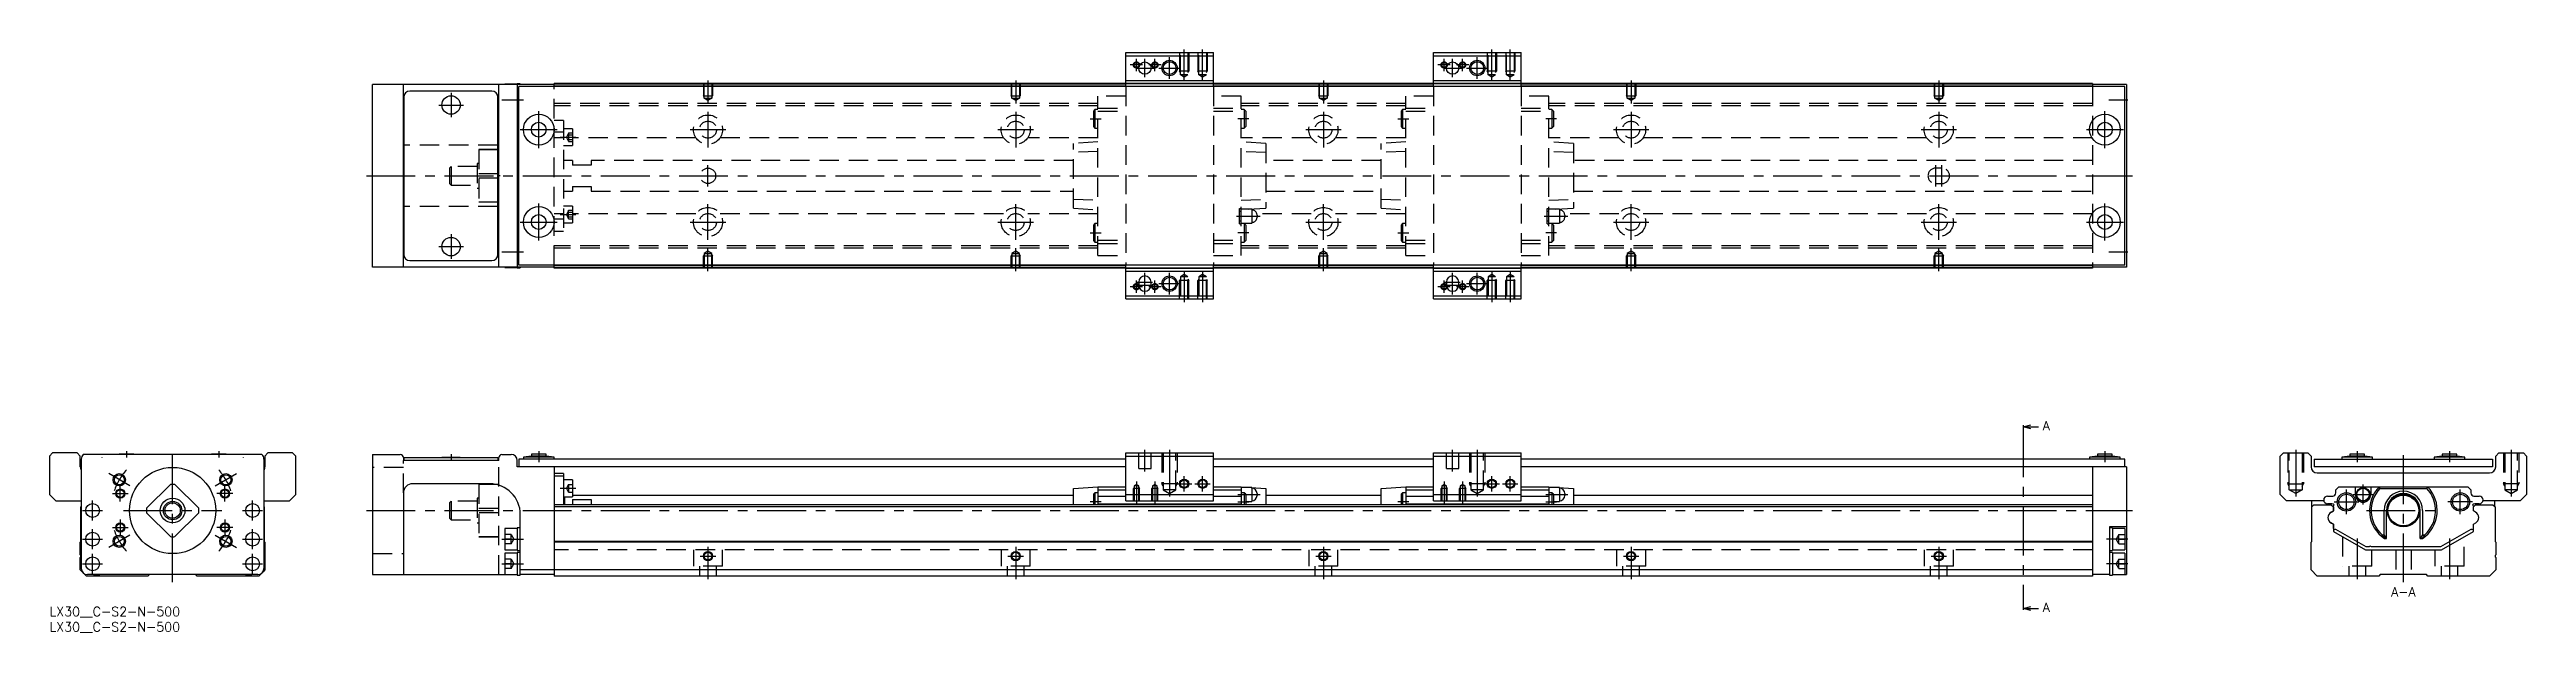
# Model space of a CAD drawing. Extents: x 0 to 805, y -8 to 181.
import ezdxf

# ---------------------------------------------------------------- set-up
doc = ezdxf.new("R2010")
doc.units = 0
doc.header["$LTSCALE"] = 0.5
doc.linetypes.add('CENTER', pattern=[50.8, 31.75, -6.35, 6.35, -6.35])
doc.linetypes.add('DASHED', pattern=[19.05, 12.7, -6.35])
for name, color, linetype in [('MSM_CENTER', 1, 'CENTER'), ('MSM_CONTINUOUS', 7, 'CONTINUOUS'), ('MSM_DASHED', 4, 'DASHED'), ('MSM_NARROW', 5, 'CONTINUOUS'), ('MSM_PART_NUMBER', 7, 'CONTINUOUS')]:
    doc.layers.add(name, color=color, linetype=linetype)
doc.styles.get("Standard").update_dxf_attribs({"font": 'txt.shx', "height": 3, "bigfont": 'bigfont.shx'})

# ---------------------------------------------------------------- blocks, each defined once
blk = doc.blocks.new('*U2')
at = {"layer": 'MSM_PART_NUMBER'}
blk.add_text('LX30__C-S2-N-500', height=3, dxfattribs=at).set_placement((0, -3))
blk = doc.blocks.new('*U3')
at = {"layer": 'MSM_PART_NUMBER'}
blk.add_text('LX30__C-S2-N-500', height=3, dxfattribs=at).set_placement((0, -8))

msp = doc.modelspace()

# ---------------------------------------------------------------- linework, layer by layer
at = {"layer": 'MSM_CENTER'}
for p, q in [((353.25, 174), (353.25, 178)), ((356, 172), (356, 178)), ((359.25, 174), (359.25, 178)), ((364, 171.5), (364, 178.5)), ((368.75, 171.09), (368.75, 181)), ((374.75, 171.09), (374.75, 181)), ((453.25, 174), (453.25, 178)), ((456, 172), (456, 178)), ((459.25, 174), (459.25, 178)), ((464, 171.5), (464, 178.5)), ((468.75, 171.09), (468.75, 181)), ((474.75, 171.09), (474.75, 181)), ((214, 171), (214, 163.49)), ((314, 171), (314, 163.49)), ((355.25, 176), (351.25, 176)), ((353, 175), (359, 175)), ((361.25, 176), (357.25, 176)), ((360.5, 175), (367.5, 175)), ((414, 171), (414, 163.49)), ((455.25, 176), (451.25, 176)), ((453, 175), (459, 175)), ((461.25, 176), (457.25, 176)), ((460.5, 175), (467.5, 175)), ((514, 171), (514, 163.49)), ((614, 171), (614, 163.49)), ((126.5, 163), (134.5, 163)), ((130.5, 167), (130.5, 159)), ((147, 164.7), (154, 164.7)), ((669.25, 164.7), (675.5, 164.7)), ((153, 155), (165, 155)), ((159, 149), (159, 161)), ((208.25, 155), (219.75, 155)), ((214, 160.75), (214, 149.25)), ((308.25, 155), (319.75, 155)), ((314, 160.75), (314, 149.25)), ((338.25, 158.5), (341.75, 158.5)), ((389.75, 158.5), (386.25, 158.5)), ((408.25, 155), (419.75, 155)), ((414, 160.75), (414, 149.25)), ((438.25, 158.5), (441.75, 158.5)), ((489.75, 158.5), (486.25, 158.5)), ((508.25, 155), (519.75, 155)), ((514, 160.75), (514, 149.25)), ((608.25, 155), (619.75, 155)), ((614, 160.75), (614, 149.25)), ((662, 155), (674, 155)), ((668, 149), (668, 161)), ((166, 152.55), (171, 152.55)), ((103, 140), (677, 140)), ((214, 136.5), (214, 143.5)), ((613, 136.5), (613, 143.5)), ((615, 136.5), (615, 143.5)), ((159, 119), (159, 131)), ((214, 119.25), (214, 130.75)), ((314, 119.25), (314, 130.75)), ((414, 119.25), (414, 130.75)), ((514, 119.25), (514, 130.75)), ((614, 119.25), (614, 130.75)), ((668, 119), (668, 131)), ((130.5, 121), (130.5, 113)), ((153, 125), (165, 125)), ((166, 127.44), (171, 127.44)), ((208.25, 125), (219.75, 125)), ((308.25, 125), (319.75, 125)), ((338.25, 121.5), (341.75, 121.5)), ((385.75, 126.9), (393.45, 126.9)), ((389.75, 121.5), (386.25, 121.5)), ((408.25, 125), (419.75, 125)), ((438.25, 121.5), (441.75, 121.5)), ((485.75, 126.9), (493.45, 126.9)), ((489.75, 121.5), (486.25, 121.5)), ((508.25, 125), (519.75, 125)), ((608.25, 125), (619.75, 125)), ((662, 125), (674, 125)), ((126.5, 117), (134.5, 117)), ((147, 115.3), (154, 115.3)), ((214, 109), (214, 116.51)), ((314, 109), (314, 116.51)), ((414, 109), (414, 116.51)), ((514, 109), (514, 116.51)), ((614, 109), (614, 116.51)), ((669.25, 115.3), (675.5, 115.3)), ((353.25, 102), (353.25, 106)), ((353.5, 105.5), (358.5, 105.5)), ((356, 101.5), (356, 108.5)), ((359.25, 102), (359.25, 106)), ((360.5, 105), (367.5, 105)), ((364, 101.5), (364, 108.5)), ((368.75, 108.91), (368.75, 99)), ((374.75, 108.91), (374.75, 99)), ((453.25, 102), (453.25, 106)), ((453.5, 105.5), (458.5, 105.5)), ((456, 101.5), (456, 108.5)), ((459.25, 102), (459.25, 106)), ((460.5, 105), (467.5, 105)), ((464, 101.5), (464, 108.5)), ((468.75, 108.91), (468.75, 99)), ((474.75, 108.91), (474.75, 99)), ((355.25, 104), (351.25, 104)), ((353.5, 104.5), (358.5, 104.5)), ((361.25, 104), (357.25, 104)), ((455.25, 104), (451.25, 104)), ((453.5, 104.5), (458.5, 104.5)), ((461.25, 104), (457.25, 104)), ((641.38, 58), (641.38, 0)), ((17, 48.6), (17, 48.49)), ((25, 50.6), (25, 48.5)), ((40, 8), (40, 51.5)), ((55, 50.6), (55, 48.5)), ((63, 48.49), (63, 48.6)), ((130.5, 49.6), (130.5, 47.49)), ((159, 50.6), (159, 47)), ((356, 44), (356, 51)), ((364, 51), (364, 35.81)), ((456, 44), (456, 51)), ((464, 51), (464, 35.81)), ((668, 50.6), (668, 47)), ((730, 51), (730, 35.81)), ((750, 50.6), (750, 47)), ((765, 8), (765, 51.5)), ((780, 50.6), (780, 47)), ((800, 51), (800, 35.81)), ((26.14, 39.3), (19.22, 43.3)), ((53.86, 39.3), (60.78, 43.3)), ((353.25, 40.76), (353.25, 33.5)), ((359.25, 40.76), (359.25, 33.5)), ((368.75, 37.5), (368.75, 42.5)), ((374.75, 37.5), (374.75, 42.5)), ((453.25, 40.76), (453.25, 33.5)), ((459.25, 40.76), (459.25, 33.5)), ((468.75, 37.5), (468.75, 42.5)), ((474.75, 37.5), (474.75, 42.5)), ((14, 28.05), (14, 34.55)), ((20.42, 36.8), (25.57, 36.8)), ((23, 34.22), (23, 39.38)), ((59.57, 36.8), (54.42, 36.8)), ((57, 34.22), (57, 39.38)), ((66, 28.05), (66, 34.55)), ((166, 38.55), (171, 38.55)), ((341.75, 34.1), (338.25, 34.1)), ((366.25, 40), (371.25, 40)), ((372.25, 40), (377.25, 40)), ((386.25, 36.5), (393.45, 36.5)), ((386.25, 34.1), (389.75, 34.1)), ((441.75, 34.1), (438.25, 34.1)), ((466.25, 40), (471.25, 40)), ((472.25, 40), (477.25, 40)), ((486.25, 36.5), (493.45, 36.5)), ((486.25, 34.1), (489.75, 34.1)), ((742.5, 34.1), (750.5, 34.1)), ((746.5, 30.1), (746.5, 38.1)), ((748.65, 36.5), (755.15, 36.5)), ((751.9, 33.25), (751.9, 39.75)), ((787.5, 34.1), (779.5, 34.1)), ((783.5, 30.1), (783.5, 38.1)), ((10.75, 31.3), (17.25, 31.3)), ((14, 18.75), (14, 25.25)), ((20.42, 25.8), (25.57, 25.8)), ((23, 28.38), (23, 23.23)), ((24, 31.3), (56, 31.3)), ((59.57, 25.8), (54.42, 25.8)), ((57, 28.38), (57, 23.23)), ((62.75, 31.3), (69.25, 31.3)), ((66, 18.75), (66, 25.25)), ((103, 31.3), (677, 31.3)), ((753, 31.3), (777, 31.3)), ((10.75, 22), (17.25, 22)), ((14, 10.75), (14, 17.25)), ((26.14, 23.3), (19.22, 19.3)), ((53.86, 23.3), (60.78, 19.3)), ((62.75, 22), (69.25, 22)), ((66, 10.75), (66, 17.25)), ((147, 22), (154, 22)), ((211.5, 16.5), (216.5, 16.5)), ((214, 19.5), (214, 9)), ((311.5, 16.5), (316.5, 16.5)), ((314, 19.5), (314, 9)), ((411.5, 16.5), (416.5, 16.5)), ((414, 19.5), (414, 9)), ((511.5, 16.5), (516.5, 16.5)), ((514, 19.5), (514, 9)), ((611.5, 16.5), (616.5, 16.5)), ((614, 19.5), (614, 9)), ((675.5, 22), (668.5, 22)), ((750, 22.18), (750, 9)), ((780, 22.18), (780, 9)), ((10.75, 14), (17.25, 14)), ((62.75, 14), (69.25, 14)), ((147, 14), (154, 14)), ((675.5, 14), (668.5, 14))]:
    msp.add_line(p, q, dxfattribs=at)
for start, end in [(138.53845, 161.46155), (18.53845, 41.46155), (198.53845, 221.46155), (318.53845, 341.46155)]:
    msp.add_arc((40, 31.3), 20, start, end, dxfattribs=at)
at = {"layer": 'MSM_CONTINUOUS'}
for p, q in [((349.75, 169), (349.75, 180)), ((349.75, 180), (378.25, 180)), ((349.75, 179), (378.25, 179)), ((378.25, 169), (378.25, 180)), ((449.75, 169), (449.75, 180)), ((449.75, 180), (478.25, 180)), ((449.75, 179), (478.25, 179)), ((478.25, 169), (478.25, 180)), ((105, 110.3), (105, 169.7)), ((164, 169.7), (105, 169.7)), ((115, 110.3), (115, 169.7)), ((146, 110.3), (146, 169.7)), ((148, 169.75), (148, 169.7)), ((152, 169.75), (148, 169.75)), ((153, 169.9), (152, 169.9)), ((152, 169.9), (152, 110.1)), ((153, 169.9), (153, 169.7)), ((164, 169), (164, 170)), ((664, 170), (164, 170)), ((349.75, 169.8), (164, 169.8)), ((349.75, 169.1), (164, 169.1)), ((349.75, 171), (378.25, 171)), ((349.75, 170), (378.25, 170)), ((449.75, 169.8), (378.25, 169.8)), ((449.75, 169.1), (378.25, 169.1)), ((449.75, 171), (478.25, 171)), ((449.75, 170), (478.25, 170)), ((664, 169.8), (478.25, 169.8)), ((664, 169.1), (478.25, 169.1)), ((664, 170), (664, 169)), ((675, 169.7), (664, 169.7)), ((675, 169.7), (675, 110.3)), ((115.1, 165.5), (115.1, 114.5)), ((143.7, 167.5), (117.1, 167.5)), ((145.7, 114.5), (145.7, 165.5)), ((152.5, 111), (152.5, 169)), ((674.5, 169), (152.5, 169)), ((674.5, 111), (674.5, 169)), ((115, 158.2), (115.1, 158.2)), ((145.7, 158.2), (146, 158.2)), ((115.1, 150), (115, 150)), ((146, 150), (145.7, 150)), ((146, 148.5), (145.7, 148.5)), ((146, 148.47), (145.7, 148.47)), ((145.7, 140.72), (146, 140.72)), ((145.7, 140.72), (146, 140.72)), ((146, 139.28), (145.7, 139.28)), ((146, 139.28), (145.7, 139.28)), ((115.1, 130), (115, 130)), ((146, 131.53), (145.7, 131.53)), ((146, 131.5), (145.7, 131.5)), ((146, 130), (145.7, 130)), ((115.1, 121.8), (115, 121.8)), ((146, 121.8), (145.7, 121.8)), ((164, 110.3), (105, 110.3)), ((117.1, 112.5), (143.7, 112.5)), ((148, 110.3), (148, 110.25)), ((148, 110.25), (152, 110.25)), ((152, 110.1), (153, 110.1)), ((674.5, 111), (152.5, 111)), ((153, 110.3), (153, 110.1)), ((164, 110), (164, 111)), ((349.75, 110.9), (164, 110.9)), ((349.75, 110.2), (164, 110.2)), ((664, 110), (164, 110)), ((349.75, 100), (349.75, 111)), ((349.75, 110), (378.25, 110)), ((349.75, 109), (378.25, 109)), ((354, 105.5), (354, 104.5)), ((358, 104.5), (358, 105.5)), ((378.25, 100), (378.25, 111)), ((449.75, 110.9), (378.25, 110.9)), ((449.75, 110.2), (378.25, 110.2)), ((449.75, 100), (449.75, 111)), ((449.75, 110), (478.25, 110)), ((449.75, 109), (478.25, 109)), ((454, 105.5), (454, 104.5)), ((458, 104.5), (458, 105.5)), ((478.25, 100), (478.25, 111)), ((664, 110.9), (478.25, 110.9)), ((664, 110.2), (478.25, 110.2)), ((664, 111), (664, 110)), ((675, 110.3), (664, 110.3)), ((349.75, 101), (378.25, 101)), ((349.75, 100), (378.25, 100)), ((449.75, 101), (478.25, 101)), ((449.75, 100), (478.25, 100)), ((641.38, 58.5), (643.88, 59.17)), ((641.38, 59), (641.38, 58)), ((643.88, 57.83), (641.38, 58.5)), ((641.38, 58.5), (646.38, 58.5)), ((1, 50), (0, 49)), ((0, 49), (0, 36.5)), ((9, 50), (1, 50)), ((10, 49), (9, 50)), ((10, 45.5), (10, 49)), ((69.02, 49.5), (10.98, 49.5)), ((22.6, 49.6), (22.6, 49.5)), ((27.4, 49.6), (22.6, 49.6)), ((27.4, 49.5), (27.4, 49.6)), ((52.6, 49.6), (52.6, 49.5)), ((57.4, 49.6), (52.6, 49.6)), ((57.4, 49.5), (57.4, 49.6)), ((71, 50), (70, 49)), ((70, 49), (70, 45.5)), ((79, 50), (71, 50)), ((80, 49), (79, 50)), ((80, 36.5), (80, 49)), ((105, 49.5), (105, 10.5)), ((105, 49.5), (114, 49.5)), ((115, 48.5), (115, 47.5)), ((115.1, 48.5), (115.1, 47.5)), ((115.1, 48.5), (145.7, 48.5)), ((127.5, 48.6), (133.5, 48.6)), ((127.5, 48.6), (127.5, 48.5)), ((133.5, 48.5), (133.5, 48.6)), ((145.7, 48.5), (145.7, 47.5)), ((146, 47.5), (146, 48.5)), ((147, 49.5), (150, 49.5)), ((156.6, 49), (154, 48.6)), ((154, 48.6), (154, 48)), ((164, 48.6), (154, 48.6)), ((156.6, 49.6), (156.6, 49)), ((161.4, 49.6), (156.6, 49.6)), ((161.4, 49), (156.6, 49)), ((161.4, 49), (161.4, 49.6)), ((164, 48.6), (161.4, 49)), ((164, 48), (164, 48.6)), ((349.75, 50), (378.25, 50)), ((349.75, 34.5), (349.75, 50)), ((349.75, 49), (378.25, 49)), ((378.25, 34.5), (378.25, 50)), ((449.75, 50), (478.25, 50)), ((449.75, 34.5), (449.75, 50)), ((449.75, 49), (478.25, 49)), ((478.25, 34.5), (478.25, 50)), ((665.6, 49), (663, 48.6)), ((663, 48.6), (663, 48)), ((673, 48.6), (663, 48.6)), ((665.6, 49.6), (665.6, 49)), ((670.4, 49.6), (665.6, 49.6)), ((670.4, 49), (665.6, 49)), ((670.4, 49), (670.4, 49.6)), ((673, 48.6), (670.4, 49)), ((673, 48), (673, 48.6)), ((725, 49), (726, 50)), ((725, 36.5), (725, 49)), ((726, 50), (734, 50)), ((734, 50), (735, 49)), ((735, 49), (735, 45.5)), ((747.6, 49), (745, 48.6)), ((755, 48.6), (745, 48.6)), ((745, 48.6), (745, 48)), ((752.4, 49.6), (747.6, 49.6)), ((747.6, 49.6), (747.6, 49)), ((752.4, 49), (747.6, 49)), ((752.4, 49), (752.4, 49.6)), ((755, 48.6), (752.4, 49)), ((755, 48), (755, 48.6)), ((777.6, 49), (775, 48.6)), ((785, 48.6), (775, 48.6)), ((775, 48.6), (775, 48)), ((782.4, 49.6), (777.6, 49.6)), ((777.6, 49.6), (777.6, 49)), ((782.4, 49), (777.6, 49)), ((782.4, 49), (782.4, 49.6)), ((785, 48.6), (782.4, 49)), ((785, 48), (785, 48.6)), ((795, 49), (796, 50)), ((795, 45.5), (795, 49)), ((796, 50), (804, 50)), ((804, 50), (805, 49)), ((805, 49), (805, 36.5)), ((10.3, 48), (10.3, 12.5)), ((69.7, 48), (69.7, 12.5)), ((146, 47.5), (115, 47.5)), ((152, 45.5), (152, 47.5)), ((349.75, 45.5), (152, 45.5)), ((152.5, 48), (152.5, 45.5)), ((349.75, 48), (152.5, 48)), ((164, 45.5), (164, 10)), ((167, 43.3), (164, 43.3)), ((167, 42.45), (164, 42.45)), ((167, 43.3), (167, 33.2)), ((170, 41.3), (167, 41.3)), ((170, 41.3), (170, 35.8)), ((449.75, 48), (378.25, 48)), ((449.75, 45.5), (378.25, 45.5)), ((674.5, 48), (478.25, 48)), ((675, 45.5), (478.25, 45.5)), ((664, 45.5), (664, 10)), ((674.5, 45.5), (674.5, 48)), ((675, 45.5), (675, 10.5)), ((736, 48), (794, 48)), ((736, 48), (736, 45.5)), ((794, 45.5), (736, 45.5)), ((737, 43.5), (793, 43.5)), ((794, 48), (794, 45.5)), ((0, 36.5), (2, 34.5)), ((2, 34.5), (10.3, 34.5)), ((10.2, 32.5), (10.3, 32.6)), ((10.2, 21.2), (10.2, 32.5)), ((39.28, 39.77), (31.53, 32.02)), ((48.47, 32.02), (40.72, 39.77)), ((69.7, 34.5), (78, 34.5)), ((69.7, 32.6), (69.8, 32.5)), ((69.8, 32.5), (69.8, 21.2)), ((78, 34.5), (80, 36.5)), ((115, 37), (115, 10.5)), ((143, 40), (118, 40)), ((664, 33.2), (164, 33.2)), ((664, 32.5), (164, 32.5)), ((167, 35.8), (170, 35.8)), ((167.5, 33.2), (167.5, 35.8)), ((170, 36.3), (332.75, 36.3)), ((170, 34.87), (176, 34.87)), ((170, 34.87), (170, 33.2)), ((176, 34.87), (176, 33.2)), ((332.75, 38.5), (340.75, 39)), ((332.75, 33.2), (332.75, 38.5)), ((339.75, 37.1), (339.25, 36.6)), ((339.25, 36.6), (339.25, 33.2)), ((340.75, 37.1), (339.75, 37.1)), ((339.75, 37.1), (339.75, 33.2)), ((340.75, 39), (349.75, 39)), ((340.75, 39), (340.75, 33.2)), ((340.75, 38), (349.75, 38)), ((340.75, 36), (349.75, 36)), ((340.75, 33.5), (387.25, 33.5)), ((349.75, 36.5), (378.25, 36.5)), ((349.75, 34.5), (378.25, 34.5)), ((378.25, 39), (387.25, 39)), ((378.25, 38), (387.25, 38)), ((378.25, 36), (387.25, 36)), ((387.25, 39), (395.25, 38.5)), ((387.25, 39), (387.25, 33.2)), ((390.7, 38.75), (387.25, 38.75)), ((388.25, 37.1), (387.25, 37.1)), ((388.75, 36.6), (388.25, 37.1)), ((388.25, 37.1), (388.25, 33.2)), ((388.75, 36.6), (388.75, 33.2)), ((388.75, 34.25), (390.7, 34.25)), ((390.7, 38.75), (390.7, 34.25)), ((392.45, 36.8), (392.45, 36.2)), ((395.25, 38.5), (395.25, 33.2)), ((395.25, 36.3), (432.75, 36.3)), ((432.75, 38.5), (440.75, 39)), ((432.75, 33.2), (432.75, 38.5)), ((439.75, 37.1), (439.25, 36.6)), ((439.25, 36.6), (439.25, 33.2)), ((440.75, 37.1), (439.75, 37.1)), ((439.75, 37.1), (439.75, 33.2)), ((440.75, 39), (449.75, 39)), ((440.75, 39), (440.75, 33.2)), ((440.75, 38), (449.75, 38)), ((440.75, 36), (449.75, 36)), ((440.75, 33.5), (487.25, 33.5)), ((449.75, 36.5), (478.25, 36.5)), ((449.75, 34.5), (478.25, 34.5)), ((478.25, 39), (487.25, 39)), ((478.25, 38), (487.25, 38)), ((478.25, 36), (487.25, 36)), ((487.25, 39), (495.25, 38.5)), ((487.25, 39), (487.25, 33.2)), ((490.7, 38.75), (487.25, 38.75)), ((488.25, 37.1), (487.25, 37.1)), ((488.75, 36.6), (488.25, 37.1)), ((488.25, 37.1), (488.25, 33.2)), ((488.75, 36.6), (488.75, 33.2)), ((488.75, 34.25), (490.7, 34.25)), ((490.7, 38.75), (490.7, 34.25)), ((492.45, 36.8), (492.45, 36.2)), ((495.25, 38.5), (495.25, 33.2)), ((495.25, 36.3), (664, 36.3)), ((727, 34.5), (725, 36.5)), ((739.13, 34.5), (727, 34.5)), ((735.2, 32.5), (735.9, 33.2)), ((735.2, 21.2), (735.2, 32.5)), ((735.3, 32.6), (735.3, 34.5)), ((735.9, 33.2), (741.55, 33.2)), ((740.35, 36), (742.05, 36)), ((741.75, 33.5), (740.35, 33.5)), ((741.55, 33.2), (742.25, 32.5)), ((742.2, 32.55), (742.2, 32.7)), ((742.25, 32.5), (742.2, 32.55)), ((742.25, 31.15), (742.25, 32.5)), ((742.25, 32.5), (742.25, 31.15)), ((743.05, 38), (744.05, 39)), ((743.05, 37), (743.05, 38)), ((744.05, 39), (785.95, 39)), ((749.4, 36.5), (749.4, 39)), ((754.4, 39), (754.4, 36.5)), ((757.14, 39), (757.4, 38.5)), ((757.4, 38.5), (772.6, 38.5)), ((772.6, 38.5), (772.86, 39)), ((785.95, 39), (786.95, 38)), ((786.95, 38), (786.95, 37)), ((787.75, 32.5), (788.45, 33.2)), ((787.75, 31.15), (787.75, 32.5)), ((787.8, 32.7), (787.8, 32.55)), ((787.95, 36), (789.65, 36)), ((789.65, 33.5), (788.25, 33.5)), ((788.45, 33.2), (794.1, 33.2)), ((803, 34.5), (790.87, 34.5)), ((794.1, 33.2), (794.8, 32.5)), ((794.7, 32.6), (794.7, 34.5)), ((794.8, 32.5), (794.8, 21.2)), ((805, 36.5), (803, 34.5)), ((31.53, 30.58), (39.28, 22.83)), ((40.72, 22.83), (48.47, 30.58)), ((152, 25.5), (148, 25.5)), ((148, 25.5), (148, 18.5)), ((153, 25.65), (152, 25.65)), ((152, 25.65), (152, 18.35)), ((153, 10.35), (153, 30)), ((675, 26), (669.5, 26)), ((669.5, 26), (669.5, 10.35)), ((670.5, 25.65), (669.5, 25.65)), ((670.5, 25.65), (670.5, 18.35)), ((674.5, 25.5), (670.5, 25.5)), ((674.5, 25.5), (674.5, 18.5)), ((742.25, 31.15), (741.5, 30.72)), ((742.25, 26.85), (741.5, 27.28)), ((741.6, 30.78), (742.25, 31.15)), ((741.6, 27.22), (742.25, 26.85)), ((742.25, 25.45), (742.25, 26.85)), ((742.25, 26.85), (742.25, 24.5)), ((742.25, 24.5), (752.64, 18.5)), ((743.1, 25.16), (742.7, 25.16)), ((752.91, 19.5), (743.1, 25.16)), ((758.74, 23.45), (758.74, 31.3)), ((759.5, 22.2), (759.5, 31.3)), ((770.5, 22.2), (770.5, 31.3)), ((771.26, 31.3), (771.26, 23.45)), ((786.9, 25.16), (777.09, 19.5)), ((777.36, 18.5), (787.75, 24.5)), ((787.3, 25.16), (786.9, 25.16)), ((788.4, 30.78), (787.75, 31.15)), ((787.75, 26.85), (788.5, 27.28)), ((787.75, 24.5), (787.75, 26.85)), ((788.4, 30.78), (788.49, 30.73)), ((10, 21), (10.2, 21.2)), ((10, 16.9), (10, 21)), ((69.8, 21.2), (70, 21)), ((70, 21), (70, 12)), ((148, 18.5), (152, 18.5)), ((152, 17.5), (148, 17.5)), ((148, 17.5), (148, 10.5)), ((152, 18.35), (153, 18.35)), ((153, 17.65), (152, 17.65)), ((152, 17.65), (152, 10.35)), ((664, 21.2), (164, 21.2)), ((664, 21), (164, 21)), ((669.5, 18.35), (670.5, 18.35)), ((670.5, 17.65), (669.5, 17.65)), ((670.5, 18.5), (674.5, 18.5)), ((670.5, 17.65), (670.5, 10.35)), ((674.5, 17.5), (670.5, 17.5)), ((674.5, 17.5), (674.5, 10.5)), ((735, 21), (735.2, 21.2)), ((735, 12), (735, 21)), ((752.64, 18.5), (777.36, 18.5)), ((753.85, 19.5), (752.91, 19.5)), ((777.09, 19.5), (754.65, 19.5)), ((758.07, 23.45), (758.74, 23.45)), ((759.5, 22.2), (758.74, 23.45)), ((758.82, 22.2), (759.5, 22.2)), ((771.26, 23.45), (770.5, 22.2)), ((770.5, 22.2), (771.18, 22.2)), ((771.26, 23.45), (771.93, 23.45)), ((794.8, 21.2), (795, 21)), ((795, 21), (795, 16.9)), ((795, 16.1), (795, 12)), ((10, 12), (10, 16.1)), ((10.7, 11.3), (10, 12)), ((12, 10), (11.1, 10.9)), ((32, 10), (12, 10)), ((67.7, 10.5), (12.3, 10.5)), ((32.5, 10.5), (32, 10)), ((48, 10), (47.5, 10.5)), ((68, 10), (48, 10)), ((68.9, 10.9), (68, 10)), ((70, 12), (69.3, 11.3)), ((105, 10.5), (152, 10.5)), ((152, 10.35), (153, 10.35)), ((664, 12), (153, 12)), ((164, 10.5), (153, 10.5)), ((664, 10), (164, 10)), ((669.5, 10.5), (664, 10.5)), ((669.5, 10.35), (670.5, 10.35)), ((670.5, 10.5), (675, 10.5)), ((737, 10), (735, 12)), ((757, 10), (737, 10)), ((757.5, 10.5), (757, 10)), ((772.5, 10.5), (757.5, 10.5)), ((773, 10), (772.5, 10.5)), ((793, 10), (773, 10)), ((795, 12), (793, 10)), ((641.38, -0.5), (643.88, 0.17)), ((641.38, 0), (641.38, -1)), ((643.88, -1.17), (641.38, -0.5)), ((641.38, -0.5), (646.38, -0.5))]:
    msp.add_line(p, q, dxfattribs=at)
for centre, radius in [((356, 175), 2), ((364, 175), 2.07), ((456, 175), 2), ((464, 175), 2.07), ((130.5, 163), 3), ((159, 155), 5), ((159, 155), 2.4), ((668, 155), 5), ((668, 155), 2.4), ((159, 125), 5), ((668, 125), 5), ((159, 125), 2.4), ((668, 125), 2.4), ((130.5, 117), 3), ((364, 105), 2.07), ((464, 105), 2.07), ((22.68, 41.3), 1.62), ((40, 31.3), 14), ((57.32, 41.3), 1.62), ((368.75, 40), 1.23), ((374.75, 40), 1.23), ((468.75, 40), 1.23), ((474.75, 40), 1.23), ((14, 31.3), 2.25), ((23, 36.8), 1.23), ((40, 31.3), 4), ((40, 31.3), 3), ((40, 31.3), 2.5), ((57, 36.8), 1.23), ((66, 31.3), 2.25), ((746.5, 34.1), 3), ((746.5, 34.1), 2.5), ((751.9, 36.5), 2.25), ((751.9, 36.5), 2.05), ((765, 31.3), 5.3), ((765, 31.3), 5), ((783.5, 34.1), 3), ((783.5, 34.1), 2.5), ((14, 22), 2.25), ((23, 25.8), 1.23), ((57, 25.8), 1.23), ((66, 22), 2.25), ((14, 14), 2.25), ((22.68, 21.3), 1.62), ((57.32, 21.3), 1.62), ((66, 14), 2.25), ((214, 16.5), 1.23), ((314, 16.5), 1.23), ((414, 16.5), 1.23), ((514, 16.5), 1.23), ((614, 16.5), 1.23)]:
    msp.add_circle(centre, radius, dxfattribs=at)
for centre, radius, start, end in [((117.1, 165.5), 2, 90, 180), ((143.7, 165.5), 2, 0, 90), ((117.1, 114.5), 2, 180, 270), ((143.7, 114.5), 2, 270, 0), ((356, 105.5), 2, 0, 180), ((456, 105.5), 2, 0, 180), ((356, 104.5), 2, 180, 0), ((456, 104.5), 2, 180, 0), ((12.3, 48), 2, 131.40962, 180), ((67.7, 48), 2, 0, 48.59038), ((114, 48.5), 1, 0, 90), ((147, 48.5), 1, 90, 180), ((150, 47.5), 2, 0, 90), ((12, 45.5), 2, 180, 211.78833), ((68, 45.5), 2, 328.21167, 0), ((737, 45.5), 2, 180, 270), ((793, 45.5), 2, 270, 0), ((40, 31.3), 8.5, 85.11917, 94.88083), ((118, 37), 3, 90, 180), ((143, 30), 10, 0, 90), ((390.7, 36.8), 1.75, 0, 90), ((390.7, 36.2), 1.75, 270, 0), ((490.7, 36.8), 1.75, 0, 90), ((490.7, 36.2), 1.75, 270, 0), ((740.35, 34.75), 1.25, 90, 270), ((741.75, 32.5), 1, 41.23398, 90), ((742.05, 37), 1, 270, 0), ((742.7, 32.7), 0.5, 113.32535, 180), ((751.9, 36.5), 2.5, 180, 0), ((765, 31.3), 11, 135.573, 235.81959), ((765, 31.3), 10.47, 136.57129, 228.55525), ((765, 31.3), 6.26, 0, 180), ((765, 31.3), 5.5, 0, 180), ((765, 31.3), 11, 304.18041, 44.427), ((765, 31.3), 10.47, 311.44475, 43.42871), ((787.95, 37), 1, 180, 270), ((788.25, 32.5), 1, 90, 138.76602), ((787.3, 32.7), 0.5, 0, 66.67465), ((789.65, 34.75), 1.25, 270, 90), ((40, 31.3), 8.5, 175.11917, 184.88083), ((40, 31.3), 8.5, 355.11917, 4.88083), ((742.65, 28.85), 2.2, 121.45533, 176.01903), ((742.65, 29.15), 2.2, 183.98097, 238.54467), ((742.65, 29.15), 2.2, 183.98097, 241.45517), ((742.65, 28.85), 2.2, 121.38869, 134.53306), ((742.7, 25.66), 0.5, 205.84193, 270), ((787.3, 25.66), 0.5, 270, 334.15807), ((787.35, 28.85), 2.2, 3.98097, 61.45517), ((787.35, 29.15), 2.2, 301.45533, 356.01903), ((9.7, 16.5), 0.5, 306.8699, 53.1301), ((40, 31.3), 8.5, 265.11917, 274.88083), ((754.25, 19.2), 0.5, 36.8699, 143.1301), ((766, 27.35), 8.83, 206.14749, 215.62533), ((764, 27.35), 8.84, 324.37545, 333.85173), ((795.3, 16.5), 0.5, 126.8699, 233.1301), ((12.3, 12.5), 2, 180, 270), ((15.3, 14), 3.65, 253.51703, 286.48297), ((64.7, 14), 3.65, 253.51703, 286.48297), ((67.7, 12.5), 2, 270, 0)]:
    msp.add_arc(centre, radius, start, end, dxfattribs=at)
at = {"layer": 'MSM_DASHED'}
for p, q in [((367.25, 180), (367.25, 174)), ((367.52, 172.8), (367.52, 180)), ((369.98, 180), (369.98, 172.8)), ((370.25, 180), (370.25, 174)), ((373.25, 180), (373.25, 174)), ((373.52, 172.8), (373.52, 180)), ((375.98, 180), (375.98, 172.8)), ((376.25, 180), (376.25, 174)), ((467.25, 180), (467.25, 174)), ((467.52, 172.8), (467.52, 180)), ((469.98, 180), (469.98, 172.8)), ((470.25, 180), (470.25, 174)), ((473.25, 180), (473.25, 174)), ((473.52, 172.8), (473.52, 180)), ((475.98, 180), (475.98, 172.8)), ((476.25, 180), (476.25, 174)), ((212.5, 170), (212.5, 166)), ((212.77, 165.2), (212.77, 170)), ((215.23, 170), (215.23, 165.2)), ((215.5, 170), (215.5, 166)), ((312.5, 170), (312.5, 166)), ((312.77, 165.2), (312.77, 170)), ((315.23, 170), (315.23, 165.2)), ((315.5, 170), (315.5, 166)), ((370.25, 174), (367.25, 174)), ((367.52, 173.53), (367.25, 174)), ((369.98, 172.8), (367.52, 172.8)), ((368.75, 172.09), (367.52, 172.8)), ((369.98, 172.8), (368.75, 172.09)), ((369.98, 173.53), (370.25, 174)), ((376.25, 174), (373.25, 174)), ((373.52, 173.53), (373.25, 174)), ((375.98, 172.8), (373.52, 172.8)), ((374.75, 172.09), (373.52, 172.8)), ((375.98, 172.8), (374.75, 172.09)), ((375.98, 173.53), (376.25, 174)), ((412.5, 170), (412.5, 166)), ((412.77, 165.2), (412.77, 170)), ((415.23, 170), (415.23, 165.2)), ((415.5, 170), (415.5, 166)), ((470.25, 174), (467.25, 174)), ((467.52, 173.53), (467.25, 174)), ((469.98, 172.8), (467.52, 172.8)), ((468.75, 172.09), (467.52, 172.8)), ((469.98, 172.8), (468.75, 172.09)), ((469.98, 173.53), (470.25, 174)), ((476.25, 174), (473.25, 174)), ((473.52, 173.53), (473.25, 174)), ((475.98, 172.8), (473.52, 172.8)), ((474.75, 172.09), (473.52, 172.8)), ((475.98, 172.8), (474.75, 172.09)), ((475.98, 173.53), (476.25, 174)), ((512.5, 170), (512.5, 166)), ((512.77, 165.2), (512.77, 170)), ((515.23, 170), (515.23, 165.2)), ((515.5, 170), (515.5, 166)), ((612.5, 170), (612.5, 166)), ((612.77, 165.2), (612.77, 170)), ((615.23, 170), (615.23, 165.2)), ((615.5, 170), (615.5, 166)), ((164, 111), (164, 169)), ((340.75, 163.45), (164, 163.45)), ((340.75, 162.75), (164, 162.75)), ((212.77, 165.53), (212.5, 166)), ((212.5, 166), (215.5, 166)), ((212.77, 165.2), (215.23, 165.2)), ((214, 164.49), (212.77, 165.2)), ((215.23, 165.2), (214, 164.49)), ((215.23, 165.53), (215.5, 166)), ((312.77, 165.53), (312.5, 166)), ((312.5, 166), (315.5, 166)), ((312.77, 165.2), (315.23, 165.2)), ((314, 164.49), (312.77, 165.2)), ((315.23, 165.2), (314, 164.49)), ((315.23, 165.53), (315.5, 166)), ((339.75, 161.5), (339.25, 161)), ((339.75, 161.5), (339.75, 155.5)), ((340.75, 161.5), (339.75, 161.5)), ((349.75, 165.9), (340.75, 165.9)), ((340.75, 114.1), (340.75, 165.9)), ((340.75, 161.95), (349.75, 161.95)), ((349.75, 169), (349.75, 111)), ((378.25, 169), (378.25, 111)), ((387.25, 165.9), (378.25, 165.9)), ((378.25, 161.95), (387.25, 161.95)), ((387.25, 114.1), (387.25, 165.9)), ((440.75, 163.45), (387.25, 163.45)), ((440.75, 162.75), (387.25, 162.75)), ((388.25, 161.5), (387.25, 161.5)), ((388.25, 161.5), (388.25, 155.5)), ((388.75, 161), (388.25, 161.5)), ((412.77, 165.53), (412.5, 166)), ((412.5, 166), (415.5, 166)), ((412.77, 165.2), (415.23, 165.2)), ((414, 164.49), (412.77, 165.2)), ((415.23, 165.2), (414, 164.49)), ((415.23, 165.53), (415.5, 166)), ((439.75, 161.5), (439.25, 161)), ((439.75, 161.5), (439.75, 155.5)), ((440.75, 161.5), (439.75, 161.5)), ((449.75, 165.9), (440.75, 165.9)), ((440.75, 114.1), (440.75, 165.9)), ((440.75, 161.95), (449.75, 161.95)), ((449.75, 169), (449.75, 111)), ((478.25, 169), (478.25, 111)), ((487.25, 165.9), (478.25, 165.9)), ((478.25, 161.95), (487.25, 161.95)), ((487.25, 114.1), (487.25, 165.9)), ((664, 163.45), (487.25, 163.45)), ((664, 162.75), (487.25, 162.75)), ((488.25, 161.5), (487.25, 161.5)), ((488.25, 161.5), (488.25, 155.5)), ((488.75, 161), (488.25, 161.5)), ((512.77, 165.53), (512.5, 166)), ((512.5, 166), (515.5, 166)), ((512.77, 165.2), (515.23, 165.2)), ((514, 164.49), (512.77, 165.2)), ((515.23, 165.2), (514, 164.49)), ((515.23, 165.53), (515.5, 166)), ((612.77, 165.53), (612.5, 166)), ((612.5, 166), (615.5, 166)), ((612.77, 165.2), (615.23, 165.2)), ((614, 164.49), (612.77, 165.2)), ((615.23, 165.2), (614, 164.49)), ((615.23, 165.53), (615.5, 166)), ((664, 169), (664, 111)), ((167, 158), (164, 158)), ((167, 154.13), (164, 154.13)), ((167, 158), (167, 122)), ((170, 155.3), (167, 155.3)), ((168.7, 153.8), (167.98, 152.55)), ((168.7, 154), (170, 154)), ((168.7, 154), (168.7, 151.11)), ((168.7, 153.28), (170, 153.28)), ((170, 155.3), (170, 149.8)), ((339.25, 161), (339.25, 156)), ((339.25, 156), (339.75, 155.5)), ((339.75, 155.5), (340.75, 155.5)), ((340.75, 160.95), (349.75, 160.95)), ((378.25, 160.95), (387.25, 160.95)), ((387.25, 155.5), (388.25, 155.5)), ((388.25, 155.5), (388.75, 156)), ((388.75, 161), (388.75, 156)), ((439.25, 161), (439.25, 156)), ((439.25, 156), (439.75, 155.5)), ((439.75, 155.5), (440.75, 155.5)), ((440.75, 160.95), (449.75, 160.95)), ((478.25, 160.95), (487.25, 160.95)), ((487.25, 155.5), (488.25, 155.5)), ((488.25, 155.5), (488.75, 156)), ((488.75, 161), (488.75, 156)), ((145.7, 150), (115.1, 150)), ((139.5, 148.5), (139.5, 131.5)), ((145.7, 148.5), (139.5, 148.5)), ((145.7, 148.47), (139.5, 148.47)), ((167, 152.38), (164, 152.38)), ((167, 149.8), (170, 149.8)), ((170, 145), (167, 145)), ((168.7, 151.3), (167.98, 152.55)), ((168.7, 151.83), (170, 151.83)), ((168.7, 151.11), (170, 151.11)), ((210.05, 152.36), (170, 152.36)), ((170, 145), (170, 143.5)), ((176, 145), (176, 143.5)), ((332.75, 145), (176, 145)), ((310.05, 152.36), (217.95, 152.36)), ((340.75, 152.36), (317.95, 152.36)), ((340.75, 151), (332.75, 150.47)), ((332.75, 129.53), (332.75, 150.47)), ((340.75, 147.86), (332.75, 147.6)), ((410.05, 152.36), (387.25, 152.36)), ((395.25, 150.47), (387.25, 151)), ((395.25, 147.6), (387.25, 147.86)), ((395.25, 150.47), (395.25, 129.53)), ((432.75, 145), (395.25, 145)), ((440.75, 152.36), (417.95, 152.36)), ((440.75, 151), (432.75, 150.47)), ((432.75, 129.53), (432.75, 150.47)), ((440.75, 147.86), (432.75, 147.6)), ((510.05, 152.36), (487.25, 152.36)), ((495.25, 150.47), (487.25, 151)), ((495.25, 147.6), (487.25, 147.86)), ((495.25, 150.47), (495.25, 129.53)), ((664, 145), (495.25, 145)), ((610.05, 152.36), (517.95, 152.36)), ((664, 152.36), (617.95, 152.36)), ((130.5, 143), (130, 142.5)), ((130, 142.5), (130, 137.5)), ((130, 137.5), (130.5, 137)), ((130.5, 143), (130.5, 137)), ((139, 143), (130.5, 143)), ((130.5, 137), (139, 137)), ((139, 144), (139, 136)), ((139.5, 144), (139, 144)), ((139.5, 140.72), (145.7, 140.72)), ((145.7, 139.28), (139.5, 139.28)), ((146.5, 140), (146, 140)), ((176, 143.5), (170, 143.5)), ((615, 142.5), (613, 142.5)), ((613, 137.5), (615, 137.5)), ((145.7, 130), (115.1, 130)), ((139, 136), (139.5, 136)), ((139.5, 131.53), (145.7, 131.53)), ((139.5, 131.5), (145.7, 131.5)), ((167, 135), (170, 135)), ((170, 130.19), (167, 130.19)), ((168.7, 128.89), (170, 128.89)), ((168.7, 126), (168.7, 128.89)), ((170, 136.5), (176, 136.5)), ((170, 136.5), (170, 135)), ((170, 130.19), (170, 124.69)), ((176, 136.5), (176, 135)), ((176, 135), (332.75, 135)), ((332.75, 132.4), (340.75, 132.14)), ((332.75, 129.53), (340.75, 129)), ((386.75, 129.4), (387.25, 129.4)), ((386.75, 124.4), (386.75, 129.4)), ((387.25, 132.14), (395.25, 132.4)), ((390.7, 129.15), (387.25, 129.15)), ((389.51, 129.15), (395.25, 129.53)), ((390.7, 129.15), (390.7, 124.65)), ((395.25, 135), (432.75, 135)), ((432.75, 132.4), (440.75, 132.14)), ((432.75, 129.53), (440.75, 129)), ((486.75, 129.4), (487.25, 129.4)), ((486.75, 124.4), (486.75, 129.4)), ((487.25, 132.14), (495.25, 132.4)), ((490.7, 129.15), (487.25, 129.15)), ((489.51, 129.15), (495.25, 129.53)), ((490.7, 129.15), (490.7, 124.65)), ((495.25, 135), (664, 135)), ((167, 127.62), (164, 127.62)), ((167, 125.87), (164, 125.87)), ((164, 122), (167, 122)), ((167, 124.69), (170, 124.69)), ((168.7, 128.69), (167.98, 127.44)), ((168.7, 126.19), (167.98, 127.44)), ((168.7, 128.17), (170, 128.17)), ((168.7, 126.72), (170, 126.72)), ((168.7, 126), (170, 126)), ((210.05, 127.64), (170, 127.64)), ((310.05, 127.64), (217.95, 127.64)), ((340.75, 127.64), (317.95, 127.64)), ((339.75, 124.5), (339.25, 124)), ((339.25, 124), (339.25, 119)), ((339.75, 124.5), (339.75, 118.5)), ((340.75, 124.5), (339.75, 124.5)), ((387.25, 128.4), (386.75, 128.4)), ((386.75, 125.4), (387.25, 125.4)), ((386.75, 124.4), (387.25, 124.4)), ((387.25, 124.65), (390.7, 124.65)), ((388.25, 124.5), (387.25, 124.5)), ((388.75, 124), (388.25, 124.5)), ((388.25, 124.5), (388.25, 118.5)), ((388.75, 124), (388.75, 119)), ((410.05, 127.64), (392.39, 127.64)), ((392.45, 127.2), (392.45, 126.6)), ((440.75, 127.64), (417.95, 127.64)), ((439.75, 124.5), (439.25, 124)), ((439.25, 124), (439.25, 119)), ((439.75, 124.5), (439.75, 118.5)), ((440.75, 124.5), (439.75, 124.5)), ((487.25, 128.4), (486.75, 128.4)), ((486.75, 125.4), (487.25, 125.4)), ((486.75, 124.4), (487.25, 124.4)), ((487.25, 124.65), (490.7, 124.65)), ((488.25, 124.5), (487.25, 124.5)), ((488.75, 124), (488.25, 124.5)), ((488.25, 124.5), (488.25, 118.5)), ((488.75, 124), (488.75, 119)), ((510.05, 127.64), (492.39, 127.64)), ((492.45, 127.2), (492.45, 126.6)), ((610.05, 127.64), (517.95, 127.64)), ((664, 127.64), (617.95, 127.64)), ((340.75, 117.25), (164, 117.25)), ((340.75, 116.55), (164, 116.55)), ((212.77, 114.47), (212.5, 114)), ((212.5, 110), (212.5, 114)), ((212.5, 114), (215.5, 114)), ((214, 115.51), (212.77, 114.8)), ((212.77, 114.8), (212.77, 110)), ((212.77, 114.8), (215.23, 114.8)), ((215.23, 114.8), (214, 115.51)), ((215.23, 110), (215.23, 114.8)), ((215.23, 114.47), (215.5, 114)), ((215.5, 110), (215.5, 114)), ((312.77, 114.47), (312.5, 114)), ((312.5, 110), (312.5, 114)), ((312.5, 114), (315.5, 114)), ((314, 115.51), (312.77, 114.8)), ((312.77, 114.8), (312.77, 110)), ((312.77, 114.8), (315.23, 114.8)), ((315.23, 114.8), (314, 115.51)), ((315.23, 110), (315.23, 114.8)), ((315.23, 114.47), (315.5, 114)), ((315.5, 110), (315.5, 114)), ((339.25, 119), (339.75, 118.5)), ((339.75, 118.5), (340.75, 118.5)), ((340.75, 119.05), (349.75, 119.05)), ((340.75, 118.05), (349.75, 118.05)), ((340.75, 114.1), (349.75, 114.1)), ((378.25, 119.05), (387.25, 119.05)), ((378.25, 118.05), (387.25, 118.05)), ((378.25, 114.1), (387.25, 114.1)), ((387.25, 118.5), (388.25, 118.5)), ((440.75, 117.25), (387.25, 117.25)), ((440.75, 116.55), (387.25, 116.55)), ((388.25, 118.5), (388.75, 119)), ((412.77, 114.47), (412.5, 114)), ((412.5, 110), (412.5, 114)), ((412.5, 114), (415.5, 114)), ((414, 115.51), (412.77, 114.8)), ((412.77, 114.8), (412.77, 110)), ((412.77, 114.8), (415.23, 114.8)), ((415.23, 114.8), (414, 115.51)), ((415.23, 110), (415.23, 114.8)), ((415.23, 114.47), (415.5, 114)), ((415.5, 110), (415.5, 114)), ((439.25, 119), (439.75, 118.5)), ((439.75, 118.5), (440.75, 118.5)), ((440.75, 119.05), (449.75, 119.05)), ((440.75, 118.05), (449.75, 118.05)), ((440.75, 114.1), (449.75, 114.1)), ((478.25, 119.05), (487.25, 119.05)), ((478.25, 118.05), (487.25, 118.05)), ((478.25, 114.1), (487.25, 114.1)), ((487.25, 118.5), (488.25, 118.5)), ((664, 117.25), (487.25, 117.25)), ((664, 116.55), (487.25, 116.55)), ((488.25, 118.5), (488.75, 119)), ((512.77, 114.47), (512.5, 114)), ((512.5, 110), (512.5, 114)), ((512.5, 114), (515.5, 114)), ((514, 115.51), (512.77, 114.8)), ((512.77, 114.8), (512.77, 110)), ((512.77, 114.8), (515.23, 114.8)), ((515.23, 114.8), (514, 115.51)), ((515.23, 110), (515.23, 114.8)), ((515.23, 114.47), (515.5, 114)), ((515.5, 110), (515.5, 114)), ((612.77, 114.47), (612.5, 114)), ((612.5, 110), (612.5, 114)), ((612.5, 114), (615.5, 114)), ((614, 115.51), (612.77, 114.8)), ((612.77, 114.8), (612.77, 110)), ((612.77, 114.8), (615.23, 114.8)), ((615.23, 114.8), (614, 115.51)), ((615.23, 110), (615.23, 114.8)), ((615.23, 114.47), (615.5, 114)), ((615.5, 110), (615.5, 114)), ((367.52, 106.47), (367.25, 106)), ((370.25, 106), (367.25, 106)), ((367.25, 100), (367.25, 106)), ((368.75, 107.91), (367.52, 107.2)), ((367.52, 107.2), (367.52, 100)), ((369.98, 107.2), (367.52, 107.2)), ((369.98, 107.2), (368.75, 107.91)), ((369.98, 100), (369.98, 107.2)), ((369.98, 106.47), (370.25, 106)), ((370.25, 100), (370.25, 106)), ((373.52, 106.47), (373.25, 106)), ((376.25, 106), (373.25, 106)), ((373.25, 100), (373.25, 106)), ((374.75, 107.91), (373.52, 107.2)), ((373.52, 107.2), (373.52, 100)), ((375.98, 107.2), (373.52, 107.2)), ((375.98, 107.2), (374.75, 107.91)), ((375.98, 100), (375.98, 107.2)), ((375.98, 106.47), (376.25, 106)), ((376.25, 100), (376.25, 106)), ((467.52, 106.47), (467.25, 106)), ((470.25, 106), (467.25, 106)), ((467.25, 100), (467.25, 106)), ((468.75, 107.91), (467.52, 107.2)), ((467.52, 107.2), (467.52, 100)), ((469.98, 107.2), (467.52, 107.2)), ((469.98, 107.2), (468.75, 107.91)), ((469.98, 100), (469.98, 107.2)), ((469.98, 106.47), (470.25, 106)), ((470.25, 100), (470.25, 106)), ((473.52, 106.47), (473.25, 106)), ((476.25, 106), (473.25, 106)), ((473.25, 100), (473.25, 106)), ((474.75, 107.91), (473.52, 107.2)), ((473.52, 107.2), (473.52, 100)), ((475.98, 107.2), (473.52, 107.2)), ((475.98, 107.2), (474.75, 107.91)), ((475.98, 100), (475.98, 107.2)), ((475.98, 106.47), (476.25, 106)), ((476.25, 100), (476.25, 106)), ((354, 45), (354, 50)), ((358, 45), (358, 50)), ((361.5, 50), (361.5, 40)), ((361.93, 50), (361.93, 38)), ((366.07, 38), (366.07, 50)), ((366.5, 50), (366.5, 40)), ((454, 45), (454, 50)), ((458, 45), (458, 50)), ((461.5, 50), (461.5, 40)), ((461.93, 50), (461.93, 38)), ((466.07, 38), (466.07, 50)), ((466.5, 50), (466.5, 40)), ((727.5, 50), (727.5, 40)), ((727.93, 38), (727.93, 50)), ((732.07, 50), (732.07, 38)), ((732.5, 50), (732.5, 40)), ((797.5, 50), (797.5, 40)), ((797.93, 50), (797.93, 38)), ((802.07, 38), (802.07, 50)), ((802.5, 50), (802.5, 40)), ((115, 45.3), (105, 45.3)), ((115, 37), (115, 47.5)), ((146, 10.5), (146, 47.5)), ((354, 45), (358, 45)), ((454, 45), (458, 45)), ((130.5, 34.3), (130, 33.8)), ((130, 33.8), (130, 28.8)), ((130.5, 34.3), (130.5, 28.3)), ((139, 34.3), (130.5, 34.3)), ((139, 35.3), (139, 27.3)), ((139.5, 35.3), (139, 35.3)), ((139.5, 39.8), (139.5, 22.8)), ((146, 39.8), (139.5, 39.8)), ((146, 39.77), (139.5, 39.77)), ((168.7, 39.8), (167.98, 38.55)), ((168.7, 37.3), (167.98, 38.55)), ((168.7, 39.8), (170, 39.8)), ((168.7, 39.8), (168.7, 37.3)), ((168.7, 38.55), (170, 38.55)), ((168.7, 37.3), (170, 37.3)), ((352.47, 38.87), (352.25, 38.5)), ((354.25, 38.5), (352.25, 38.5)), ((352.25, 34.5), (352.25, 38.5)), ((353.25, 39.76), (352.47, 39.31)), ((354.03, 39.31), (352.47, 39.31)), ((352.47, 39.31), (352.47, 34.5)), ((354.03, 39.31), (353.25, 39.76)), ((354.03, 34.5), (354.03, 39.31)), ((354.03, 38.87), (354.25, 38.5)), ((354.25, 34.5), (354.25, 38.5)), ((358.47, 38.87), (358.25, 38.5)), ((360.25, 38.5), (358.25, 38.5)), ((358.25, 34.5), (358.25, 38.5)), ((359.25, 39.76), (358.47, 39.31)), ((360.03, 39.31), (358.47, 39.31)), ((358.47, 39.31), (358.47, 34.5)), ((360.03, 39.31), (359.25, 39.76)), ((360.03, 34.5), (360.03, 39.31)), ((360.03, 38.87), (360.25, 38.5)), ((360.25, 34.5), (360.25, 38.5)), ((366.5, 40), (361.5, 40)), ((361.93, 39.25), (361.5, 40)), ((366.07, 38), (361.93, 38)), ((361.93, 38), (364, 36.81)), ((364, 36.81), (366.07, 38)), ((366.07, 39.25), (366.5, 40)), ((452.47, 38.87), (452.25, 38.5)), ((454.25, 38.5), (452.25, 38.5)), ((452.25, 34.5), (452.25, 38.5)), ((453.25, 39.76), (452.47, 39.31)), ((454.03, 39.31), (452.47, 39.31)), ((452.47, 39.31), (452.47, 34.5)), ((454.03, 39.31), (453.25, 39.76)), ((454.03, 34.5), (454.03, 39.31)), ((454.03, 38.87), (454.25, 38.5)), ((454.25, 34.5), (454.25, 38.5)), ((458.47, 38.87), (458.25, 38.5)), ((460.25, 38.5), (458.25, 38.5)), ((458.25, 34.5), (458.25, 38.5)), ((459.25, 39.76), (458.47, 39.31)), ((460.03, 39.31), (458.47, 39.31)), ((458.47, 39.31), (458.47, 34.5)), ((460.03, 39.31), (459.25, 39.76)), ((460.03, 34.5), (460.03, 39.31)), ((460.03, 38.87), (460.25, 38.5)), ((460.25, 34.5), (460.25, 38.5)), ((466.5, 40), (461.5, 40)), ((461.93, 39.25), (461.5, 40)), ((466.07, 38), (461.93, 38)), ((461.93, 38), (464, 36.81)), ((464, 36.81), (466.07, 38)), ((466.07, 39.25), (466.5, 40)), ((727.5, 40), (732.5, 40)), ((727.93, 39.25), (727.5, 40)), ((730, 36.81), (727.93, 38)), ((727.93, 38), (732.07, 38)), ((732.07, 38), (730, 36.81)), ((732.07, 39.25), (732.5, 40)), ((802.5, 40), (797.5, 40)), ((797.93, 39.25), (797.5, 40)), ((797.93, 38), (800, 36.81)), ((802.07, 38), (797.93, 38)), ((800, 36.81), (802.07, 38)), ((802.07, 39.25), (802.5, 40)), ((130, 28.8), (130.5, 28.3)), ((130.5, 28.3), (139, 28.3)), ((139, 27.3), (139.5, 27.3)), ((139.5, 32.02), (146, 32.02)), ((146, 30.58), (139.5, 30.58)), ((105, 17.3), (115, 17.3)), ((139.5, 22.83), (146, 22.83)), ((139.5, 22.8), (146, 22.8)), ((150, 23.5), (148, 23.5)), ((150, 22), (148, 22)), ((150, 20.5), (148, 20.5)), ((150, 20.5), (150, 23.5)), ((150, 23.5), (150.87, 22)), ((150, 20.5), (150.87, 22)), ((664, 18.5), (164, 18.5)), ((209.25, 18.5), (209.25, 13.2)), ((218.75, 13.2), (218.75, 18.5)), ((309.25, 18.5), (309.25, 13.2)), ((318.75, 13.2), (318.75, 18.5)), ((409.25, 18.5), (409.25, 13.2)), ((418.75, 13.2), (418.75, 18.5)), ((509.25, 18.5), (509.25, 13.2)), ((518.75, 13.2), (518.75, 18.5)), ((609.25, 18.5), (609.25, 13.2)), ((618.75, 13.2), (618.75, 18.5)), ((672.5, 23.5), (671.63, 22)), ((672.5, 20.5), (671.63, 22)), ((672.5, 20.5), (672.5, 23.5)), ((672.5, 23.5), (674.5, 23.5)), ((672.5, 22), (674.5, 22)), ((672.5, 20.5), (674.5, 20.5)), ((745.25, 22.77), (745.25, 13.2)), ((754.75, 13.2), (754.75, 18.5)), ((762.5, 18.5), (762.5, 10.5)), ((767.5, 18.5), (767.5, 10.5)), ((775.25, 18.5), (775.25, 13.2)), ((784.75, 13.2), (784.75, 22.77)), ((150, 15.5), (148, 15.5)), ((150, 14), (148, 14)), ((150, 12.5), (148, 12.5)), ((150, 12.5), (150, 15.5)), ((150, 15.5), (150.87, 14)), ((150, 12.5), (150.87, 14)), ((218.75, 13.2), (209.25, 13.2)), ((211.25, 13.2), (211.25, 10)), ((216.75, 10), (216.75, 13.2)), ((318.75, 13.2), (309.25, 13.2)), ((311.25, 13.2), (311.25, 10)), ((316.75, 10), (316.75, 13.2)), ((418.75, 13.2), (409.25, 13.2)), ((411.25, 13.2), (411.25, 10)), ((416.75, 10), (416.75, 13.2)), ((518.75, 13.2), (509.25, 13.2)), ((511.25, 13.2), (511.25, 10)), ((516.75, 10), (516.75, 13.2)), ((618.75, 13.2), (609.25, 13.2)), ((611.25, 13.2), (611.25, 10)), ((616.75, 10), (616.75, 13.2)), ((672.5, 15.5), (671.63, 14)), ((672.5, 12.5), (671.63, 14)), ((672.5, 12.5), (672.5, 15.5)), ((672.5, 15.5), (674.5, 15.5)), ((672.5, 14), (674.5, 14)), ((672.5, 12.5), (674.5, 12.5)), ((754.75, 13.2), (745.25, 13.2)), ((747.25, 13.2), (747.25, 10)), ((752.75, 10), (752.75, 13.2)), ((784.75, 13.2), (775.25, 13.2)), ((777.25, 13.2), (777.25, 10)), ((782.75, 10), (782.75, 13.2))]:
    msp.add_line(p, q, dxfattribs=at)
for centre, radius in [((353.25, 176), 1), ((353.25, 176), 0.784), ((359.25, 176), 1), ((359.25, 176), 0.784), ((453.25, 176), 1), ((453.25, 176), 0.784), ((459.25, 176), 1), ((459.25, 176), 0.784), ((214, 155), 4.75), ((214, 155), 2.75), ((314, 155), 4.75), ((314, 155), 2.75), ((414, 155), 4.75), ((414, 155), 2.75), ((514, 155), 4.75), ((514, 155), 2.75), ((614, 155), 4.75), ((614, 155), 2.75), ((214, 140), 2.5), ((214, 125), 4.75), ((314, 125), 4.75), ((414, 125), 4.75), ((514, 125), 4.75), ((614, 125), 4.75), ((214, 125), 2.75), ((314, 125), 2.75), ((414, 125), 2.75), ((514, 125), 2.75), ((614, 125), 2.75), ((353.25, 104), 1), ((353.25, 104), 0.784), ((359.25, 104), 1), ((359.25, 104), 0.784), ((453.25, 104), 1), ((453.25, 104), 0.784), ((459.25, 104), 1), ((459.25, 104), 0.784)]:
    msp.add_circle(centre, radius, dxfattribs=at)
for centre, radius, start, end in [((613, 140), 2.5, 90, 270), ((615, 140), 2.5, 270, 90), ((390.7, 127.2), 1.75, 0, 90), ((490.7, 127.2), 1.75, 0, 90), ((390.7, 126.6), 1.75, 270, 0), ((490.7, 126.6), 1.75, 270, 0)]:
    msp.add_arc(centre, radius, start, end, dxfattribs=at)
at = {"layer": 'MSM_NARROW'}
for centre, radius in [((364, 175), 2.5), ((464, 175), 2.5), ((364, 105), 2.5), ((464, 105), 2.5), ((22.68, 41.3), 2), ((57.32, 41.3), 2), ((368.75, 40), 1.5), ((374.75, 40), 1.5), ((468.75, 40), 1.5), ((474.75, 40), 1.5), ((23, 36.8), 1.5), ((57, 36.8), 1.5), ((23, 25.8), 1.5), ((57, 25.8), 1.5), ((22.68, 21.3), 2), ((57.32, 21.3), 2), ((214, 16.5), 1.5), ((314, 16.5), 1.5), ((414, 16.5), 1.5), ((514, 16.5), 1.5), ((614, 16.5), 1.5)]:
    msp.add_circle(centre, radius, dxfattribs=at)

# ---------------------------------------------------------------- block references
at = {"layer": 'MSM_CONTINUOUS'}
for name in ['*U2', '*U3']:
    msp.add_blockref(name, (0, 0), dxfattribs=at)

# ---------------------------------------------------------------- texts
at = {"layer": 'MSM_PART_NUMBER'}
for s, p in [('A', (647.79, 57.37)), ('A', (647.79, -1.63)), ('A-A', (761.01, 3.36))]:
    msp.add_text(s, height=3, dxfattribs=at).set_placement(p)

doc.saveas('drawing.dxf')
